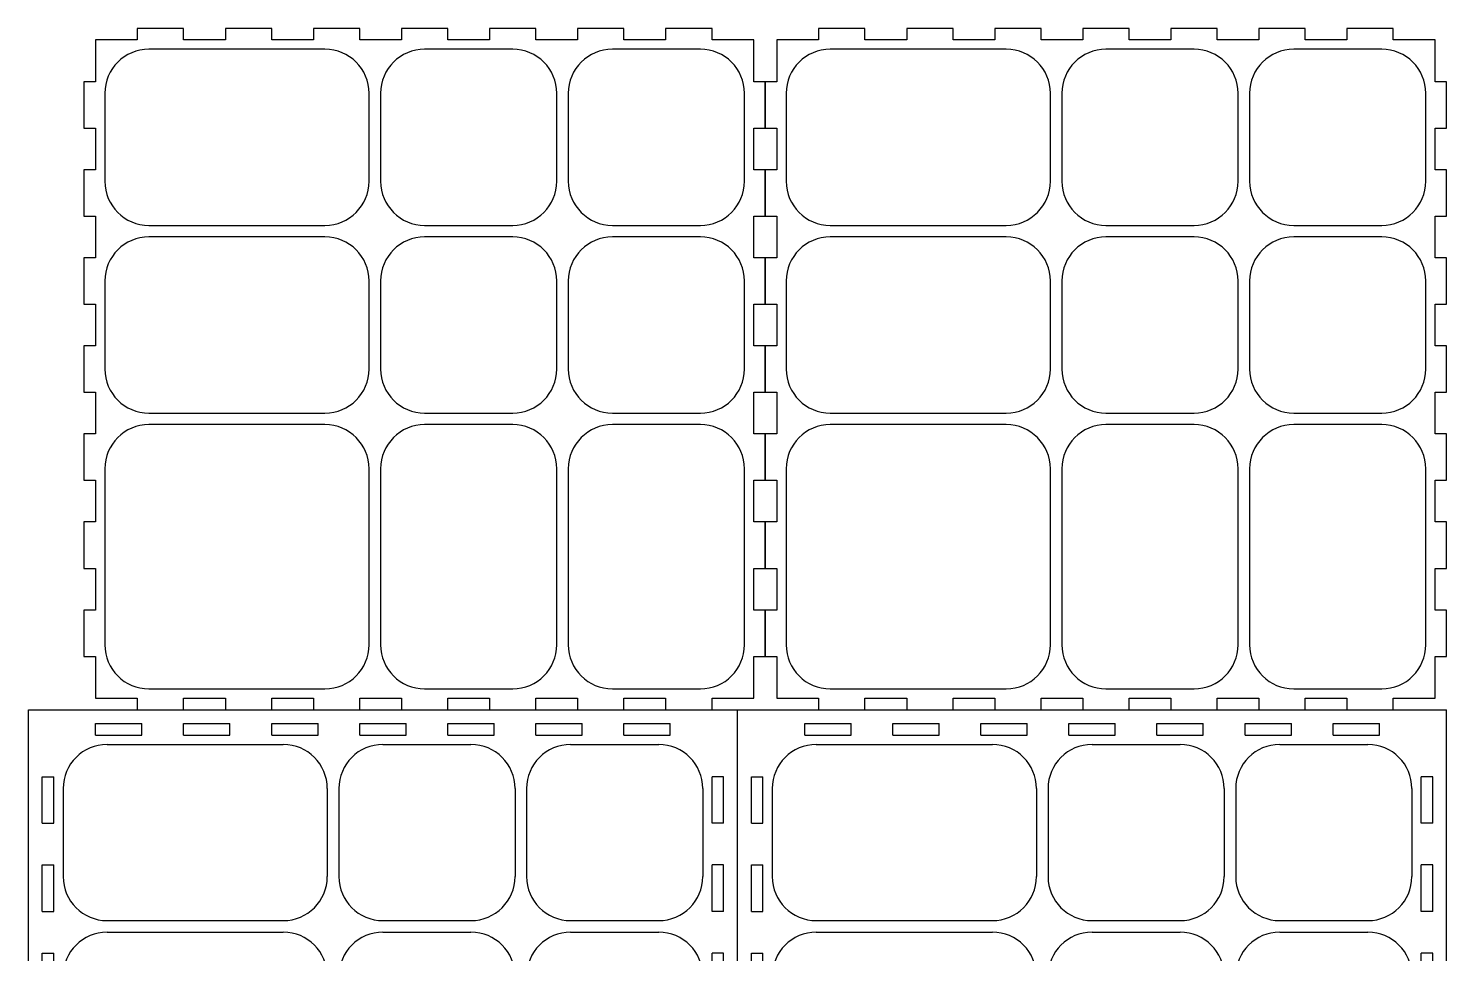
# Model space of a CAD drawing. Header units: millimetres. Extents: x 0 to 1198, y 2 to 800.
# Drawn here: x 0.4 to 306.4, y 600.4 to 800 of the extents above; entities that cross this region are included whole.
import ezdxf

# ---------------------------------------------------------------- set-up
doc = ezdxf.new("R2010")
doc.units = ezdxf.units.MM

# ---------------------------------------------------------------- blocks, each defined once
blk = doc.blocks.new('40- Side-49')
at = {"color": 179, "linetype": 'Continuous', "lineweight": 25}
for p, q in [((11.5, 147), (11.5, 144.5)), ((21.5, 147), (11.5, 147)), ((21.5, 144.5), (21.5, 147)), ((30.5, 147), (30.5, 144.5)), ((40.5, 147), (30.5, 147)), ((40.5, 144.5), (40.5, 147)), ((49.5, 147), (49.5, 144.5)), ((59.5, 147), (49.5, 147)), ((59.5, 144.5), (59.5, 147)), ((68.5, 147), (68.5, 144.5)), ((78.5, 147), (68.5, 147)), ((78.5, 144.5), (78.5, 147)), ((87.5, 147), (87.5, 144.5)), ((97.5, 147), (87.5, 147)), ((97.5, 144.5), (97.5, 147)), ((106.5, 147), (106.5, 144.5)), ((116.5, 147), (106.5, 147)), ((116.5, 144.5), (116.5, 147)), ((125.5, 147), (125.5, 144.5)), ((135.5, 147), (125.5, 147)), ((135.5, 144.5), (135.5, 147)), ((2.5, 144.5), (2.5, 135.5)), ((11.5, 144.5), (2.5, 144.5)), ((30.5, 144.5), (21.5, 144.5)), ((49.5, 144.5), (40.5, 144.5)), ((68.5, 144.5), (59.5, 144.5)), ((87.5, 144.5), (78.5, 144.5)), ((106.5, 144.5), (97.5, 144.5)), ((125.5, 144.5), (116.5, 144.5)), ((144.5, 144.5), (135.5, 144.5)), ((144.5, 135.5), (144.5, 144.5)), ((52, 142.5), (14, 142.5)), ((92.5, 142.5), (73.5, 142.5)), ((133, 142.5), (114, 142.5)), ((0, 135.5), (0, 125.5)), ((2.5, 135.5), (0, 135.5)), ((147, 135.5), (144.5, 135.5)), ((147, 125.5), (147, 135.5)), ((4.5, 133), (4.5, 114)), ((61.5, 114), (61.5, 133)), ((64, 133), (64, 114)), ((102, 114), (102, 133)), ((104.5, 133), (104.5, 114)), ((142.5, 114), (142.5, 133)), ((0, 125.5), (2.5, 125.5)), ((2.5, 125.5), (2.5, 116.5)), ((144.5, 125.5), (147, 125.5)), ((144.5, 116.5), (144.5, 125.5)), ((0, 116.5), (0, 106.5)), ((2.5, 116.5), (0, 116.5)), ((147, 116.5), (144.5, 116.5)), ((147, 106.5), (147, 116.5)), ((0, 106.5), (2.5, 106.5)), ((2.5, 106.5), (2.5, 97.5)), ((14, 104.5), (52, 104.5)), ((73.5, 104.5), (92.5, 104.5)), ((114, 104.5), (133, 104.5)), ((144.5, 106.5), (147, 106.5)), ((144.5, 97.5), (144.5, 106.5)), ((52, 102), (14, 102)), ((92.5, 102), (73.5, 102)), ((133, 102), (114, 102)), ((0, 97.5), (0, 87.5)), ((2.5, 97.5), (0, 97.5)), ((147, 97.5), (144.5, 97.5)), ((147, 87.5), (147, 97.5)), ((4.5, 92.5), (4.5, 73.5)), ((61.5, 73.5), (61.5, 92.5)), ((64, 92.5), (64, 73.5)), ((102, 73.5), (102, 92.5)), ((104.5, 92.5), (104.5, 73.5)), ((142.5, 73.5), (142.5, 92.5)), ((0, 87.5), (2.5, 87.5)), ((2.5, 87.5), (2.5, 78.5)), ((144.5, 87.5), (147, 87.5)), ((144.5, 78.5), (144.5, 87.5)), ((0, 78.5), (0, 68.5)), ((2.5, 78.5), (0, 78.5)), ((147, 78.5), (144.5, 78.5)), ((147, 68.5), (147, 78.5)), ((0, 68.5), (2.5, 68.5)), ((2.5, 68.5), (2.5, 59.5)), ((144.5, 68.5), (147, 68.5)), ((144.5, 59.5), (144.5, 68.5)), ((14, 64), (52, 64)), ((52, 61.5), (14, 61.5)), ((73.5, 64), (92.5, 64)), ((92.5, 61.5), (73.5, 61.5)), ((114, 64), (133, 64)), ((133, 61.5), (114, 61.5)), ((0, 59.5), (0, 49.5)), ((2.5, 59.5), (0, 59.5)), ((147, 59.5), (144.5, 59.5)), ((147, 49.5), (147, 59.5)), ((0, 49.5), (2.5, 49.5)), ((2.5, 49.5), (2.5, 40.5)), ((4.5, 52), (4.5, 14)), ((61.5, 14), (61.5, 52)), ((64, 52), (64, 14)), ((102, 14), (102, 52)), ((104.5, 52), (104.5, 14)), ((142.5, 14), (142.5, 52)), ((144.5, 49.5), (147, 49.5)), ((144.5, 40.5), (144.5, 49.5)), ((0, 40.5), (0, 30.5)), ((2.5, 40.5), (0, 40.5)), ((147, 40.5), (144.5, 40.5)), ((147, 30.5), (147, 40.5)), ((0, 30.5), (2.5, 30.5)), ((2.5, 30.5), (2.5, 21.5)), ((144.5, 30.5), (147, 30.5)), ((144.5, 21.5), (144.5, 30.5)), ((0, 21.5), (0, 11.5)), ((2.5, 21.5), (0, 21.5)), ((147, 21.5), (144.5, 21.5)), ((147, 11.5), (147, 21.5)), ((0, 11.5), (2.5, 11.5)), ((2.5, 11.5), (2.5, 2.5)), ((144.5, 11.5), (147, 11.5)), ((144.5, 2.5), (144.5, 11.5)), ((14, 4.5), (52, 4.5)), ((73.5, 4.5), (92.5, 4.5)), ((114, 4.5), (133, 4.5)), ((2.5, 2.5), (11.5, 2.5)), ((11.5, 2.5), (11.5, 0)), ((11.5, 0), (21.5, 0)), ((21.5, 2.5), (30.5, 2.5)), ((21.5, 0), (21.5, 2.5)), ((30.5, 2.5), (30.5, 0)), ((30.5, 0), (40.5, 0)), ((40.5, 2.5), (49.5, 2.5)), ((40.5, 0), (40.5, 2.5)), ((49.5, 2.5), (49.5, 0)), ((49.5, 0), (59.5, 0)), ((59.5, 2.5), (68.5, 2.5)), ((59.5, 0), (59.5, 2.5)), ((68.5, 2.5), (68.5, 0)), ((68.5, 0), (78.5, 0)), ((78.5, 2.5), (87.5, 2.5)), ((78.5, 0), (78.5, 2.5)), ((87.5, 2.5), (87.5, 0)), ((87.5, 0), (97.5, 0)), ((97.5, 2.5), (106.5, 2.5)), ((97.5, 0), (97.5, 2.5)), ((106.5, 2.5), (106.5, 0)), ((106.5, 0), (116.5, 0)), ((116.5, 2.5), (125.5, 2.5)), ((116.5, 0), (116.5, 2.5)), ((125.5, 2.5), (125.5, 0)), ((125.5, 0), (135.5, 0)), ((135.5, 2.5), (144.5, 2.5)), ((135.5, 0), (135.5, 2.5))]:
    blk.add_line(p, q, dxfattribs=at)
for centre, start, end in [((14, 133), 90, 180), ((52, 133), 0, 90), ((73.5, 133), 90, 180), ((92.5, 133), 0, 90), ((114, 133), 90, 180), ((133, 133), 0, 90), ((14, 114), 180, 270), ((52, 114), 270, 0), ((73.5, 114), 180, 270), ((92.5, 114), 270, 0), ((114, 114), 180, 270), ((133, 114), 270, 0), ((14, 92.5), 90, 180), ((52, 92.5), 0, 90), ((73.5, 92.5), 90, 180), ((92.5, 92.5), 0, 90), ((114, 92.5), 90, 180), ((133, 92.5), 0, 90), ((14, 73.5), 180, 270), ((52, 73.5), 270, 0), ((73.5, 73.5), 180, 270), ((92.5, 73.5), 270, 0), ((114, 73.5), 180, 270), ((133, 73.5), 270, 0), ((14, 52), 90, 180), ((52, 52), 0, 90), ((73.5, 52), 90, 180), ((92.5, 52), 0, 90), ((114, 52), 90, 180), ((133, 52), 0, 90), ((14, 14), 180, 270), ((52, 14), 270, 0), ((73.5, 14), 180, 270), ((92.5, 14), 270, 0), ((114, 14), 180, 270), ((133, 14), 270, 0)]:
    blk.add_arc(centre, 9.5, start, end, dxfattribs=at)
blk = doc.blocks.new('40- Side-53')
at = {"color": 179, "linetype": 'Continuous', "lineweight": 25}
for p, q in [((0, 0), (0, 153)), ((0, 153), (153, 153)), ((153, 0), (153, 153)), ((14.5, 150), (24.5, 150)), ((14.5, 147.5), (14.5, 150)), ((24.5, 147.5), (24.5, 150)), ((33.5, 150), (43.5, 150)), ((33.5, 147.5), (33.5, 150)), ((43.5, 147.5), (43.5, 150)), ((52.5, 150), (62.5, 150)), ((52.5, 147.5), (52.5, 150)), ((62.5, 147.5), (62.5, 150)), ((71.5, 150), (81.5, 150)), ((71.5, 147.5), (71.5, 150)), ((81.5, 147.5), (81.5, 150)), ((90.5, 150), (100.5, 150)), ((90.5, 147.5), (90.5, 150)), ((100.5, 147.5), (100.5, 150)), ((109.5, 150), (119.5, 150)), ((109.5, 147.5), (109.5, 150)), ((119.5, 147.5), (119.5, 150)), ((128.5, 150), (138.5, 150)), ((128.5, 147.5), (128.5, 150)), ((138.5, 147.5), (138.5, 150)), ((14.5, 147.5), (24.5, 147.5)), ((33.5, 147.5), (43.5, 147.5)), ((52.5, 147.5), (62.5, 147.5)), ((71.5, 147.5), (81.5, 147.5)), ((90.5, 147.5), (100.5, 147.5)), ((109.5, 147.5), (119.5, 147.5)), ((128.5, 147.5), (138.5, 147.5)), ((17, 145.5), (55, 145.5)), ((76.5, 145.5), (95.5, 145.5)), ((117, 145.5), (136, 145.5)), ((3, 138.5), (5.5, 138.5)), ((3, 128.5), (3, 138.5)), ((5.5, 128.5), (5.5, 138.5)), ((150, 138.5), (147.5, 138.5)), ((147.5, 128.5), (147.5, 138.5)), ((150, 128.5), (150, 138.5)), ((7.5, 136), (7.5, 117)), ((64.5, 136), (64.5, 117)), ((67, 136), (67, 117)), ((105, 136), (105, 117)), ((107.5, 136), (107.5, 117)), ((145.5, 136), (145.5, 117)), ((3, 128.5), (5.5, 128.5)), ((150, 128.5), (147.5, 128.5)), ((3, 119.5), (5.5, 119.5)), ((3, 109.5), (3, 119.5)), ((5.5, 109.5), (5.5, 119.5)), ((150, 119.5), (147.5, 119.5)), ((147.5, 109.5), (147.5, 119.5)), ((150, 109.5), (150, 119.5)), ((3, 109.5), (5.5, 109.5)), ((17, 107.5), (55, 107.5)), ((76.5, 107.5), (95.5, 107.5)), ((117, 107.5), (136, 107.5)), ((150, 109.5), (147.5, 109.5)), ((17, 105), (55, 105)), ((76.5, 105), (95.5, 105)), ((117, 105), (136, 105)), ((3, 100.5), (5.5, 100.5)), ((3, 90.5), (3, 100.5)), ((5.5, 90.5), (5.5, 100.5)), ((150, 100.5), (147.5, 100.5)), ((147.5, 90.5), (147.5, 100.5)), ((150, 90.5), (150, 100.5)), ((7.5, 95.5), (7.5, 76.5)), ((64.5, 95.5), (64.5, 76.5)), ((67, 95.5), (67, 76.5)), ((105, 95.5), (105, 76.5)), ((107.5, 95.5), (107.5, 76.5)), ((145.5, 95.5), (145.5, 76.5)), ((3, 90.5), (5.5, 90.5)), ((150, 90.5), (147.5, 90.5)), ((3, 81.5), (5.5, 81.5)), ((3, 71.5), (3, 81.5)), ((5.5, 71.5), (5.5, 81.5)), ((150, 81.5), (147.5, 81.5)), ((147.5, 71.5), (147.5, 81.5)), ((150, 71.5), (150, 81.5)), ((3, 71.5), (5.5, 71.5)), ((150, 71.5), (147.5, 71.5)), ((17, 67), (55, 67)), ((17, 64.5), (55, 64.5)), ((76.5, 67), (95.5, 67)), ((76.5, 64.5), (95.5, 64.5)), ((117, 67), (136, 67)), ((117, 64.5), (136, 64.5)), ((3, 62.5), (5.5, 62.5)), ((3, 52.5), (3, 62.5)), ((5.5, 52.5), (5.5, 62.5)), ((150, 62.5), (147.5, 62.5)), ((147.5, 52.5), (147.5, 62.5)), ((150, 52.5), (150, 62.5)), ((3, 52.5), (5.5, 52.5)), ((7.5, 55), (7.5, 17)), ((64.5, 55), (64.5, 17)), ((67, 55), (67, 17)), ((105, 55), (105, 17)), ((107.5, 55), (107.5, 17)), ((145.5, 55), (145.5, 17)), ((150, 52.5), (147.5, 52.5)), ((3, 43.5), (5.5, 43.5)), ((3, 33.5), (3, 43.5)), ((5.5, 33.5), (5.5, 43.5)), ((150, 43.5), (147.5, 43.5)), ((147.5, 33.5), (147.5, 43.5)), ((150, 33.5), (150, 43.5)), ((3, 33.5), (5.5, 33.5)), ((150, 33.5), (147.5, 33.5)), ((3, 24.5), (5.5, 24.5)), ((3, 14.5), (3, 24.5)), ((5.5, 14.5), (5.5, 24.5)), ((150, 24.5), (147.5, 24.5)), ((147.5, 14.5), (147.5, 24.5)), ((150, 14.5), (150, 24.5)), ((3, 14.5), (5.5, 14.5)), ((150, 14.5), (147.5, 14.5)), ((17, 7.5), (55, 7.5)), ((76.5, 7.5), (95.5, 7.5)), ((117, 7.5), (136, 7.5)), ((14.5, 5.5), (24.5, 5.5)), ((14.5, 5.5), (14.5, 3)), ((24.5, 5.5), (24.5, 3)), ((33.5, 5.5), (43.5, 5.5)), ((33.5, 5.5), (33.5, 3)), ((43.5, 5.5), (43.5, 3)), ((52.5, 5.5), (62.5, 5.5)), ((52.5, 5.5), (52.5, 3)), ((62.5, 5.5), (62.5, 3)), ((71.5, 5.5), (81.5, 5.5)), ((71.5, 5.5), (71.5, 3)), ((81.5, 5.5), (81.5, 3)), ((90.5, 5.5), (100.5, 5.5)), ((90.5, 5.5), (90.5, 3)), ((100.5, 5.5), (100.5, 3)), ((109.5, 5.5), (119.5, 5.5)), ((109.5, 5.5), (109.5, 3)), ((119.5, 5.5), (119.5, 3)), ((128.5, 5.5), (138.5, 5.5)), ((128.5, 5.5), (128.5, 3)), ((138.5, 5.5), (138.5, 3)), ((0, 0), (153, 0)), ((14.5, 3), (24.5, 3)), ((33.5, 3), (43.5, 3)), ((52.5, 3), (62.5, 3)), ((71.5, 3), (81.5, 3)), ((90.5, 3), (100.5, 3)), ((109.5, 3), (119.5, 3)), ((128.5, 3), (138.5, 3))]:
    blk.add_line(p, q, dxfattribs=at)
for centre, start, end in [((17, 136), 90, 180), ((55, 136), 0, 90), ((76.5, 136), 90, 180), ((95.5, 136), 0, 90), ((117, 136), 90, 180), ((136, 136), 0, 90), ((17, 117), 180, 270), ((55, 117), 270, 0), ((76.5, 117), 180, 270), ((95.5, 117), 270, 0), ((117, 117), 180, 270), ((136, 117), 270, 0), ((17, 95.5), 90, 180), ((55, 95.5), 0, 90), ((76.5, 95.5), 90, 180), ((95.5, 95.5), 0, 90), ((117, 95.5), 90, 180), ((136, 95.5), 0, 90), ((17, 76.5), 180, 270), ((55, 76.5), 270, 0), ((76.5, 76.5), 180, 270), ((95.5, 76.5), 270, 0), ((117, 76.5), 180, 270), ((136, 76.5), 270, 0), ((17, 55), 90, 180), ((55, 55), 0, 90), ((76.5, 55), 90, 180), ((95.5, 55), 0, 90), ((117, 55), 90, 180), ((136, 55), 0, 90), ((17, 17), 180, 270), ((55, 17), 270, 0), ((76.5, 17), 180, 270), ((95.5, 17), 270, 0), ((117, 17), 180, 270), ((136, 17), 270, 0)]:
    blk.add_arc(centre, 9.5, start, end, dxfattribs=at)

msp = doc.modelspace()

# ---------------------------------------------------------------- block references
at = {"color": 7, "linetype": 'Continuous'}
for name, p in [('40- Side-49', (12.394, 653.001)), ('40- Side-49', (159.394, 653.001)), ('40- Side-53', (0.394, 500.001)), ('40- Side-53', (153.394, 500.001))]:
    msp.add_blockref(name, p, dxfattribs=at)

doc.saveas('drawing.dxf')
